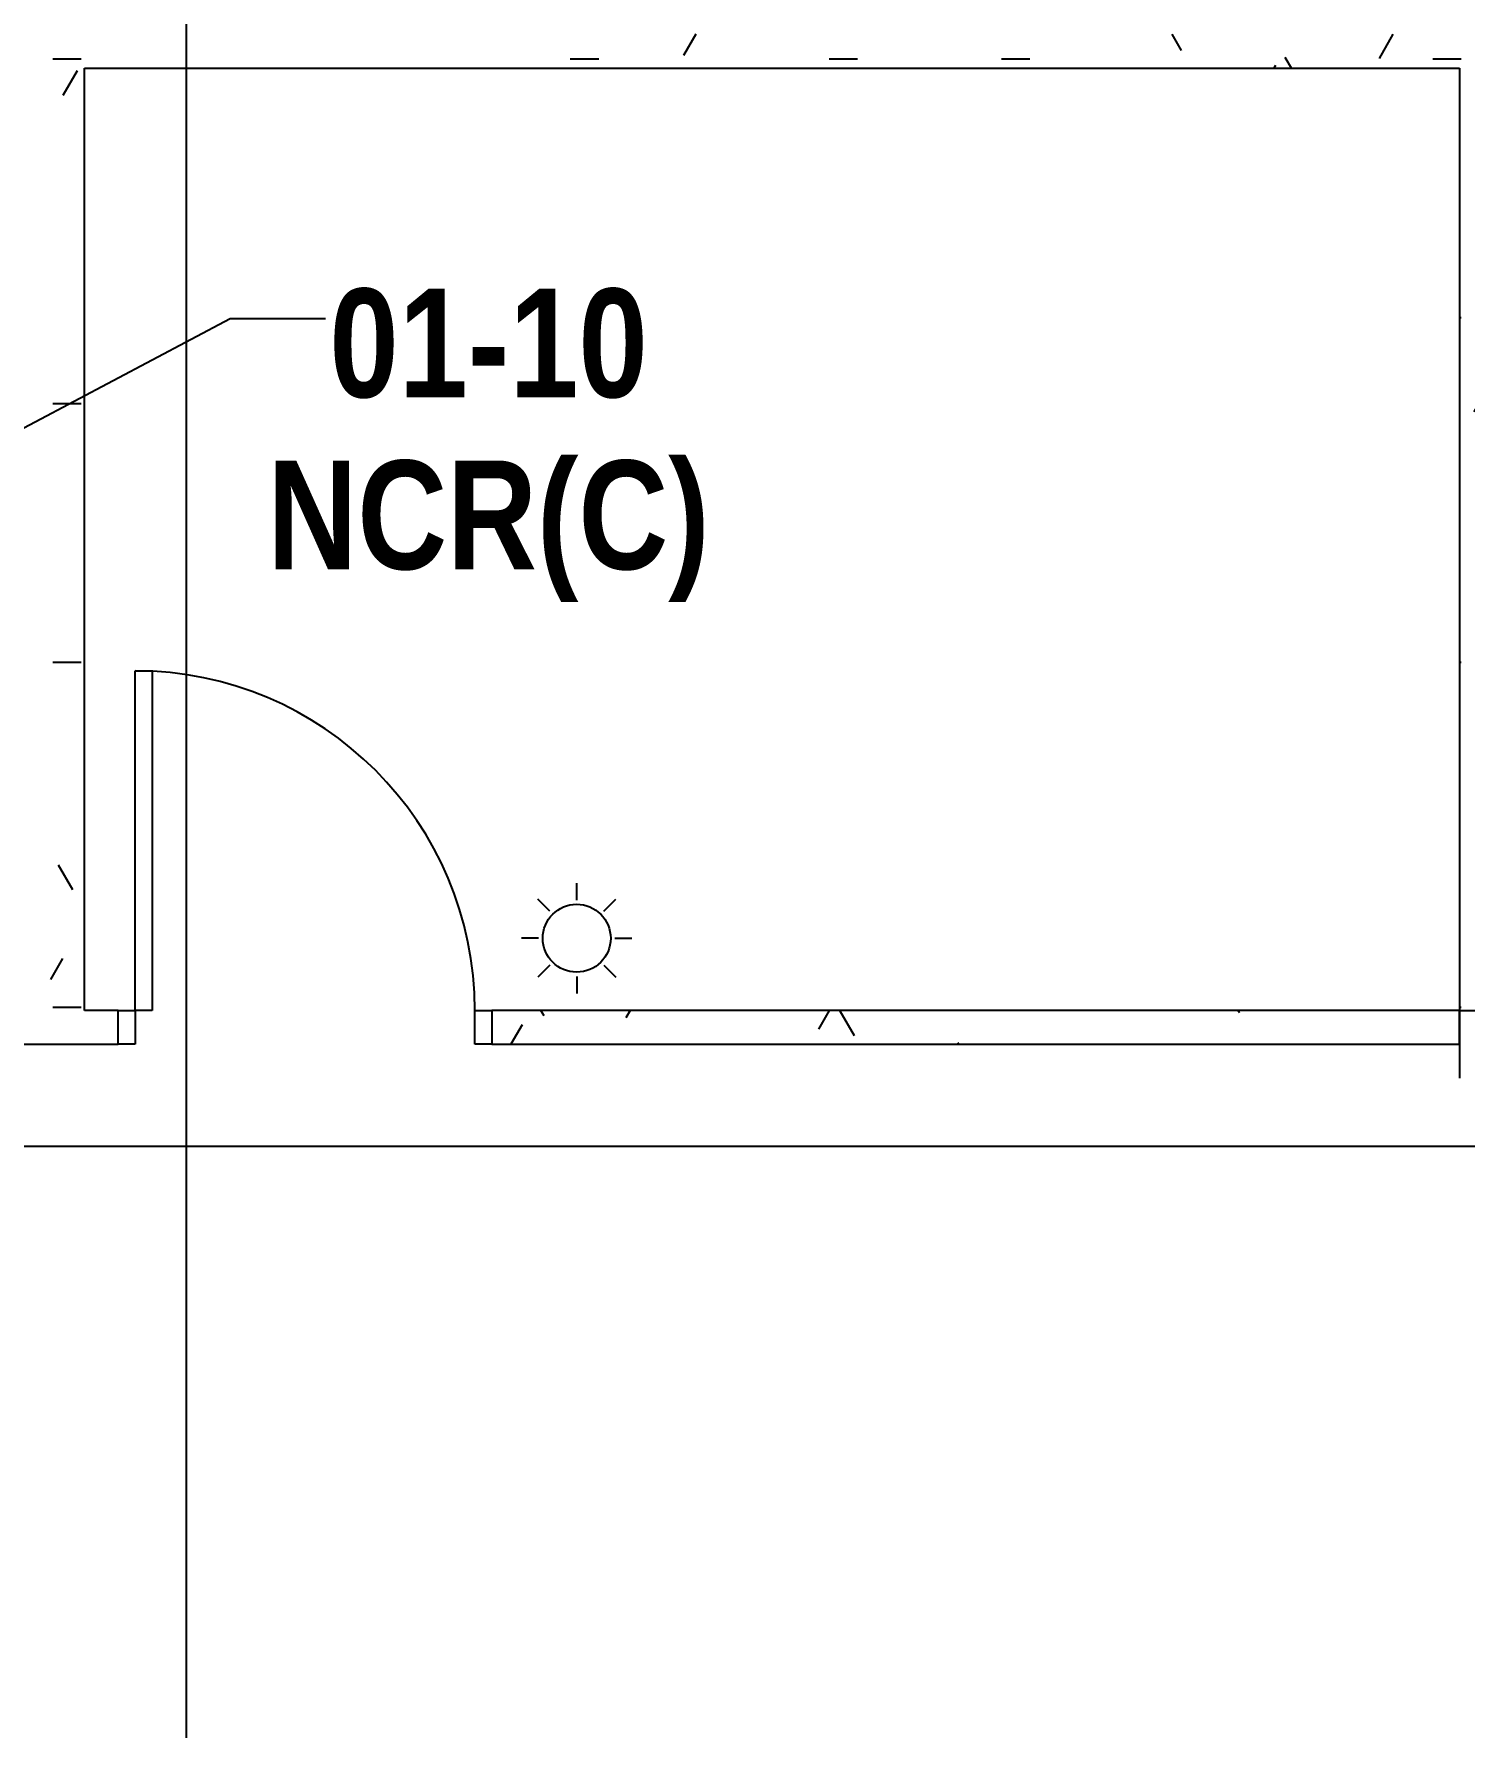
# Model space of a CAD drawing. Header units: millimetres. Extents: x -20146070 to 165023, y -3349561 to 35447.
# Drawn here: x -362119 to -357906, y -19394 to -14350 of the extents above; entities that cross this region are included whole.
import ezdxf
from ezdxf import colors
from ezdxf.entities.mleader import LeaderData, LeaderLine
from ezdxf.math import Vec2, Vec3

# ---------------------------------------------------------------- set-up
doc = ezdxf.new("R2010")
doc.units = ezdxf.units.MM
doc.header["$LTSCALE"] = 50
doc.linetypes.add('CONTINOUS', pattern=[0])
for name, color, linetype in [('BLK 2 - 1ST  2ND STOREY PLAN 031023$0$A-_DETA----_ED-2', 8, 'Continuous'), ('BLK 2 - 1ST  2ND STOREY PLAN 031023$0$A-_DOOR----_E', 8, 'Continuous'), ('BLK 2 - 1ST  2ND STOREY PLAN 031023$0$A-_DOOR----_E-1', 8, 'Continuous'), ('BLK 2 - 1ST  2ND STOREY PLAN 031023$0$A-_WALL----_E', 8, 'Continuous'), ('BLK 2 - 1ST  2ND STOREY PLAN 031023$0$A-_WALL----_H-1', 8, 'Continuous'), ('BLK 2 - 1ST  2ND STOREY PLAN 031023$0$A-_WALLPRTN_E-1', 8, 'Continuous'), ('BLK 2 - 1ST  2ND STOREY PLAN 031023$0$E-_FIREALAM_E-1', 8, 'Continuous'), ('BLK_2 - 1ST_2ND_STOREY_PLAN$0$A-_DOOR----_E', 8, 'Continuous'), ('BLK_2 - 1ST_2ND_STOREY_PLAN$0$A-_DOOR----_E-1', 8, 'Continuous'), ('BLK_2 - 1ST_2ND_STOREY_PLAN$0$A-_WALL----_E', 8, 'Continuous'), ('BLK_2 - 1ST_2ND_STOREY_PLAN$0$A-_WALL----_H-1', 8, 'Continuous'), ('BLK_2 - 1ST_2ND_STOREY_PLAN$0$A-_WALLPRTN_E-1', 8, 'Continuous'), ('M_FIREALAM-_E-', 10, 'Continuous'), ('NW_ARCHI RM NAME', 7, 'Continuous'), ('NW_GRID LINE', 8, 'Continuous')]:
    doc.layers.add(name, color=color, linetype=linetype)
doc.styles.add('Arial Narrow_B_1', font='ARIALNB.TTF', dxfattribs={"height": 500})
doc.styles.add('RomanS', font='romans__.ttf', dxfattribs={"width": 0.75, "height": 40})
doc.dimstyles.new('DI (MINI 100)', dxfattribs={"dimscale": 500, "dimtxt": 0.18, "dimasz": 0.02, "dimexe": 0.01, "dimexo": 0.01, "dimgap": 0.09, "dimtad": 0, "dimtih": 1, "dimtoh": 1, "dimdec": 0, "dimzin": 0, "dimdsep": 46, "dimtxsty": 'Standard', "dimblk": 'OBLIQUE', "dimcen": 0.09, "dimadec": 0, "dimazin": 0, "dimtfac": 1, "dimtdec": 0, "dimtofl": 0, "dimtmove": 2, "dimatfit": 3, "dimfxl": 1, "dimtolj": 1, "dimtzin": 0, "dimarcsym": 0})
pattern_1 = [(0, (-229985.17, 42727.71), (1016, 254), [83.82, -678.18, 83.82, -678.18, -4064]), (0, (-229985.17, 42727.71), (1016, 254), [-1524, 83.82, -1440.18, 83.82, -678.18, -1778]), (0, (-229985.17, 42727.71), (1016, 254), [-3810, 83.82, -424.18, 83.82, -1186.18]), (120, (-229604.17, 42854.71), (-727.97045, 752.8818), [83.82, -678.18, 83.82, -678.18, -4064]), (120, (-229604.17, 42854.71), (-727.97045, 752.8818), [-1524, 83.82, -1440.18, 83.82, -678.18, -1778]), (120, (-229604.17, 42854.71), (-727.97045, 752.8818), [-3810, 83.82, -424.18, 83.82, -1186.18]), (240, (-229477.17, 43362.71), (-288.02955, -1006.8818), [83.82, -678.18, 83.82, -678.18, -4064]), (240, (-229477.17, 43362.71), (-288.02955, -1006.8818), [-1524, 83.82, -1440.18, 83.82, -678.18, -1778]), (240, (-229477.17, 43362.71), (-288.02955, -1006.8818), [-3810, 83.82, -424.18, 83.82, -1186.18])]
pattern_2 = [(0, (-229985.17, 42727.71), (1016, 254), [83.82, -678.18, 83.82, -678.18, -4064]), (0, (-229985.17, 42727.71), (1016, 254), [-1524, 83.82, -1440.18, 83.82, -678.18, -1778]), (0, (-229985.17, 42727.71), (1016, 254), [-3810, 83.82, -424.18, 83.82, -1186.18]), (120, (-229604.17, 42854.71), (-727.97045, 752.8818), [83.82, -678.18, 83.82, -678.18, -4064]), (120, (-229604.17, 42854.71), (-727.97045, 752.8818), [-1524, 83.82, -1440.18, 83.82, -678.18, -1778]), (120, (-229604.17, 42854.71), (-727.97045, 752.8818), [-3810, 83.82, -424.18, 83.82, -1186.18]), (240, (-229477.17, 43362.71), (-288.02955, -1006.8818), [83.82, -678.18, 83.82, -678.18, -4064]), (240, (-229477.17, 43362.71), (-288.02955, -1006.8818), [-1524, 83.82, -1440.18, 83.82, -678.18, -1778]), (240, (-229477.17, 43362.71), (-288.02955, -1006.8818), [-3810, 83.82, -424.18, 83.82, -1186.18])]

# ---------------------------------------------------------------- blocks, each defined once
blk = doc.blocks.new('BLK 2 - 1ST  2ND STOREY PLAN 031023$0$IDA - F - Single - Swing - 1100L X 2200H - B2-TD01-3240952-BLK 2 1ST STOREY PLAN')
at = {"layer": 'BLK 2 - 1ST  2ND STOREY PLAN 031023$0$A-_DOOR----_E'}
for p, q in [((-550, 50), (-500, 50)), ((-550, -50), (-550, 50)), ((-500, 50), (-500, -50)), ((500, 50), (550, 50)), ((500, -50), (500, 50)), ((550, 50), (550, -50)), ((-500, -50), (-550, -50)), ((450, -50), (500, -50)), ((450, -1050), (450, -50)), ((500, -50), (500, -1050)), ((550, -50), (500, -50)), ((500, -1050), (450, -1050))]:
    blk.add_line(p, q, dxfattribs=at)
blk.add_arc((500, -50), 1000, 180, 270, dxfattribs=at)
blk = doc.blocks.new('BLK 2 - 1ST  2ND STOREY PLAN 031023$0$IDA - Strobe Light - IDA - Strobe Light-3509615-BLK 2 1ST STOREY PLAN')
at = {"layer": 'BLK 2 - 1ST  2ND STOREY PLAN 031023$0$A-_DETA----_ED-2'}
for p, q in [((0, 312.5), (0, 362.5)), ((-79.5, 279.5), (-114.9, 314.9)), ((79.5, 279.5), (114.9, 314.9)), ((-112.5, 200), (-162.5, 200)), ((112.5, 200), (162.5, 200)), ((-79.5, 120.5), (-114.9, 85.1)), ((79.5, 120.5), (114.9, 85.1)), ((0, 87.5), (0, 37.5))]:
    blk.add_line(p, q, dxfattribs=at)
blk.add_circle((0, 200), 100, dxfattribs=at)
blk = doc.blocks.new('BLK_2 - 1ST_2ND_STOREY_PLAN$0$IDA - F - Single - Swing - 1100L X 2200H - B2-TD01-3240952-BLK 2 1ST STOREY PLAN')
at = {"layer": 'BLK_2 - 1ST_2ND_STOREY_PLAN$0$A-_DOOR----_E'}
for p, q in [((-550, 50), (-500, 50)), ((-550, -50), (-550, 50)), ((-500, 50), (-500, -50)), ((500, 50), (550, 50)), ((500, -50), (500, 50)), ((550, 50), (550, -50)), ((-500, -50), (-550, -50)), ((450, -50), (500, -50)), ((450, -1050), (450, -50)), ((500, -50), (500, -1050)), ((550, -50), (500, -50)), ((500, -1050), (450, -1050))]:
    blk.add_line(p, q, dxfattribs=at)
blk.add_arc((500, -50), 1000, 180, 270, dxfattribs=at)
blk = doc.blocks.new('_Oblique')
at = {"color": 0, "linetype": 'ByBlock', "lineweight": -2}
blk.add_line((-0.5, -0.5), (0.5, 0.5), dxfattribs=at)
blk = doc.blocks.new('SMOKE')
at = {"color": 7, "linetype": 'CONTINOUS'}
ml = blk.add_multileader_mtext('Standard', dxfattribs=at)
ml.set_content('{\\fArial|b0|i0|c0|p34;S}', color=7, style='RomanS')
ml.set_leader_properties(color=10)
ml.build(insert=Vec2(0, 0))
ml.multileader.update_dxf_attribs({"dogleg_length": 3.34, "arrow_head_size": 171.1, "scale": 50})
ctx = ml.context
ctx.base_point, ctx.scale, ctx.char_height, ctx.arrow_head_size, ctx.landing_gap_size, ctx.plane_origin = Vec3(10040458.9, 1663039.1), 50, 256.669, 171.1, 171.1, Vec3(10036247.2, 1658323.4)
notes = []
notes.append((ctx, [(0, (0, 0, 0), (0, 0), (1, 0), 1, [])]))
ctx.mtext.insert, ctx.mtext.flow_direction = Vec3(10040630, 1663169.6), 5
for ctx, leaders in notes:
    for number, flags, end, landing, length, lines in leaders:
        leader = LeaderData()
        leader.index, (leader.has_last_leader_line, leader.has_dogleg_vector, leader.attachment_direction) = number, flags
        leader.last_leader_point, leader.dogleg_vector, leader.dogleg_length = Vec3(end), Vec3(landing), length
        for number, points, colour, breaks in lines:
            line = LeaderLine()
            line.index, line.vertices, line.color, line.breaks = number, Vec3.list(points), colors.encode_raw_color(colour), breaks
            leader.lines.append(line)
        ctx.leaders.append(leader)

msp = doc.modelspace()

# ---------------------------------------------------------------- hatches: boundary and pattern name
at = {"layer": 'BLK 2 - 1ST  2ND STOREY PLAN 031023$0$A-_WALL----_H-1'}
h = msp.add_hatch(dxfattribs=at)
h.set_pattern_fill('FP_3', color=256, style=0, pattern_type=2)
h.set_pattern_definition(pattern_1)
h.paths.add_polyline_path([(-360571.5, -14449.7), (-360471.5, -14449.7), (-360471.5, -6424.7), (-360571.5, -6424.7), (-360571.5, -14349.7)])
h = msp.add_hatch(dxfattribs=at)
h.set_pattern_fill('FP_3', color=256, style=0, pattern_type=2)
h.set_pattern_definition(pattern_1)
h.paths.add_polyline_path([(-360571.5, -14449.7), (-360571.5, -14349.7), (-362071.5, -14349.7), (-362071.5, -14449.7), (-361871.5, -14449.7)])
h = msp.add_hatch(dxfattribs=at)
h.set_pattern_fill('FP_3', color=256, style=0, pattern_type=2)
h.set_pattern_definition(pattern_1)
h.paths.add_polyline_path([(-354364.5, -14449.7), (-354346.5, -14449.7), (-354346.5, -14349.7), (-360471.5, -14349.7), (-360471.5, -14449.7), (-355437.8, -14449.7)])
h = msp.add_hatch(dxfattribs=at)
h.set_pattern_fill('FP_3', color=256, style=0, pattern_type=2)
h.set_pattern_definition(pattern_1)
h.paths.add_polyline_path([(-361971.5, -17224.7), (-361971.5, -14449.7), (-362071.5, -14449.7), (-362071.5, -17224.7)])
h = msp.add_hatch(dxfattribs=at)
h.set_pattern_fill('FP_3', color=256, style=0, pattern_type=2)
h.set_pattern_definition(pattern_1)
h.paths.add_polyline_path([(-357821.5, -17224.7), (-357821.5, -14449.7), (-357921.5, -14449.7), (-357921.5, -17224.7)])
h = msp.add_hatch(dxfattribs=at)
h.set_pattern_fill('FP_3', color=256, style=0, pattern_type=2)
h.set_pattern_definition(pattern_1)
h.paths.add_polyline_path([(-357921.5, -17324.7), (-357921.5, -17224.7), (-360771.5, -17224.7), (-360771.5, -17324.7), (-357931.8, -17324.7)])
h.paths.add_polyline_path([(-361877.4, -17324.7), (-361871.5, -17324.7), (-361871.5, -17224.7), (-365471.5, -17224.7), (-365471.5, -17324.7), (-364816.1, -17324.7)])
at = {"layer": 'BLK_2 - 1ST_2ND_STOREY_PLAN$0$A-_WALL----_H-1'}
h = msp.add_hatch(dxfattribs=at)
h.set_pattern_fill('FP_3', color=256, style=0, pattern_type=2)
h.set_pattern_definition(pattern_2)
h.paths.add_polyline_path([(-360571.5, -14449.7), (-360471.5, -14449.7), (-360471.5, -6424.7), (-360571.5, -6424.7), (-360571.5, -14349.7)])
h = msp.add_hatch(dxfattribs=at)
h.set_pattern_fill('FP_3', color=256, style=0, pattern_type=2)
h.set_pattern_definition(pattern_2)
h.paths.add_polyline_path([(-360571.5, -14449.7), (-360571.5, -14349.7), (-362071.5, -14349.7), (-362071.5, -14449.7), (-361871.5, -14449.7)])
h = msp.add_hatch(dxfattribs=at)
h.set_pattern_fill('FP_3', color=256, style=0, pattern_type=2)
h.set_pattern_definition(pattern_2)
h.paths.add_polyline_path([(-354364.5, -14449.7), (-354346.5, -14449.7), (-354346.5, -14349.7), (-360471.5, -14349.7), (-360471.5, -14449.7), (-355437.8, -14449.7)])
h = msp.add_hatch(dxfattribs=at)
h.set_pattern_fill('FP_3', color=256, style=0, pattern_type=2)
h.set_pattern_definition(pattern_2)
h.paths.add_polyline_path([(-361971.5, -17224.7), (-361971.5, -14449.7), (-362071.5, -14449.7), (-362071.5, -17224.7)])
h = msp.add_hatch(dxfattribs=at)
h.set_pattern_fill('FP_3', color=256, style=0, pattern_type=2)
h.set_pattern_definition(pattern_2)
h.paths.add_polyline_path([(-357821.5, -17224.7), (-357821.5, -14449.7), (-357921.5, -14449.7), (-357921.5, -17224.7)])
h = msp.add_hatch(dxfattribs=at)
h.set_pattern_fill('FP_3', color=256, style=0, pattern_type=2)
h.set_pattern_definition(pattern_2)
h.paths.add_polyline_path([(-357921.5, -17324.7), (-357921.5, -17224.7), (-360771.5, -17224.7), (-360771.5, -17324.7), (-357931.8, -17324.7)])
h.paths.add_polyline_path([(-361877.4, -17324.7), (-361871.5, -17324.7), (-361871.5, -17224.7), (-365471.5, -17224.7), (-365471.5, -17324.7), (-364816.1, -17324.7)])

# ---------------------------------------------------------------- linework, layer by layer
at = {"layer": 'BLK 2 - 1ST  2ND STOREY PLAN 031023$0$A-_WALL----_E'}
for p, q in [((-357921.5, -17224.7), (-357821.5, -17224.7)), ((-357921.5, -17224.7), (-357921.5, -17274.7)), ((-357921.5, -17274.7), (-357921.5, -17224.7)), ((-357921.5, -17274.7), (-357921.5, -17324.7)), ((-357921.5, -17324.7), (-357921.5, -17274.7))]:
    msp.add_line(p, q, dxfattribs=at)
at = {"layer": 'BLK 2 - 1ST  2ND STOREY PLAN 031023$0$A-_WALLPRTN_E-1'}
for p, q in [((-361971.5, -17224.7), (-361971.5, -14449.7)), ((-361971.5, -14449.7), (-360571.5, -14449.7)), ((-360571.5, -14449.7), (-357921.5, -14449.7)), ((-357921.5, -14449.7), (-357921.5, -17224.7)), ((-361871.5, -17224.7), (-361971.5, -17224.7)), ((-361871.5, -17324.7), (-361871.5, -17224.7)), ((-357921.5, -17224.7), (-360771.5, -17224.7)), ((-360771.5, -17224.7), (-360771.5, -17324.7)), ((-365471.5, -17324.7), (-361871.5, -17324.7)), ((-360771.5, -17324.7), (-357921.5, -17324.7)), ((-357921.5, -17324.7), (-357921.5, -17424.7))]:
    msp.add_line(p, q, dxfattribs=at)
at = {"layer": 'BLK_2 - 1ST_2ND_STOREY_PLAN$0$A-_WALL----_E'}
for p, q in [((-357921.5, -17224.7), (-357821.5, -17224.7)), ((-357921.5, -17224.7), (-357921.5, -17274.7)), ((-357921.5, -17274.7), (-357921.5, -17224.7)), ((-357921.5, -17274.7), (-357921.5, -17324.7)), ((-357921.5, -17324.7), (-357921.5, -17274.7))]:
    msp.add_line(p, q, dxfattribs=at)
at = {"layer": 'BLK_2 - 1ST_2ND_STOREY_PLAN$0$A-_WALLPRTN_E-1'}
for p, q in [((-361971.5, -17224.7), (-361971.5, -14449.7)), ((-361971.5, -14449.7), (-360571.5, -14449.7)), ((-360571.5, -14449.7), (-357921.5, -14449.7)), ((-357921.5, -14449.7), (-357921.5, -17224.7)), ((-361871.5, -17224.7), (-361971.5, -17224.7)), ((-361871.5, -17324.7), (-361871.5, -17224.7)), ((-357921.5, -17224.7), (-360771.5, -17224.7)), ((-360771.5, -17224.7), (-360771.5, -17324.7)), ((-365471.5, -17324.7), (-361871.5, -17324.7)), ((-360771.5, -17324.7), (-357921.5, -17324.7)), ((-357921.5, -17324.7), (-357921.5, -17424.7))]:
    msp.add_line(p, q, dxfattribs=at)
at = {"layer": 'NW_GRID LINE'}
for p, q in [((-361671.5, -1226.2), (-361671.5, -19366.9)), ((-370177.9, -17624.7), (-351318, -17624.7))]:
    msp.add_line(p, q, dxfattribs=at)

# ---------------------------------------------------------------- block references
at = {"layer": 'BLK 2 - 1ST  2ND STOREY PLAN 031023$0$A-_DOOR----_E-1', "rotation": 180}
msp.add_blockref('BLK 2 - 1ST  2ND STOREY PLAN 031023$0$IDA - F - Single - Swing - 1100L X 2200H - B2-TD01-3240952-BLK 2 1ST STOREY PLAN', (-361321.5, -17274.7), dxfattribs=at)
at = {"layer": 'BLK 2 - 1ST  2ND STOREY PLAN 031023$0$E-_FIREALAM_E-1'}
msp.add_blockref('BLK 2 - 1ST  2ND STOREY PLAN 031023$0$IDA - Strobe Light - IDA - Strobe Light-3509615-BLK 2 1ST STOREY PLAN', (-360521.5, -17212.2), dxfattribs=at)
at = {"layer": 'BLK_2 - 1ST_2ND_STOREY_PLAN$0$A-_DOOR----_E-1', "rotation": 180}
msp.add_blockref('BLK_2 - 1ST_2ND_STOREY_PLAN$0$IDA - F - Single - Swing - 1100L X 2200H - B2-TD01-3240952-BLK 2 1ST STOREY PLAN', (-361321.5, -17274.7), dxfattribs=at)
at = {"layer": 'M_FIREALAM-_E-'}
for p, xscale, yscale, zscale in [((-12842896.3, -2136319.2), 1.28, 1.28, 1.28), ((-13209527.3, -2137019.4), 1.28, 1.28, 1.28), ((-12837356.5, -2137100.4), 1.28, 1.28, 1.28), ((-12842882.2, -2139119.2), 1.28, 1.28, 1.28), ((-12837356.5, -2141062.9), 1.28, 1.28, 1.28), ((-13209538.6, -2141143.9), 1.28, 1.28, 1.28), ((-13213677.1, -2141531.7), 1.28, 1.28, 1.28), ((-12844197.6, -2141531.7), 1.28, 1.28, 1.28), ((-12841946.4, -2141531.7), 1.28, 1.28, 1.28), ((-10273997.7, -1718610.1), 1.024, 1.024, 1.024), ((-10272498.3, -1718640.4), 1.024, 1.024, 1.024), ((-13016264.7, -2148128.1), 1.28, 1.28, 1.28)]:
    msp.add_blockref('SMOKE', p, dxfattribs=dict(at, xscale=xscale, yscale=yscale, zscale=zscale))

# ---------------------------------------------------------------- texts
at = {"layer": 'NW_ARCHI RM NAME', "insert": (-360781, -16021.8), "char_height": 320, "width": 2415, "attachment_point": 8, "line_spacing_factor": 0.949189, "style": 'Arial Narrow_B_1'}
msp.add_mtext('\\pt2032,4064,6096,8128,10160,12192,14224,16256,18288,20320,22352,24384,26416,28448,30480,32512,34544,36576,38608,40640,42672,44704,46736,48768,50800,52832,54864,56896,58928,60960,62992,65024;01-10\\PNCR(C)', dxfattribs=at)

# ---------------------------------------------------------------- leaders
at = {"layer": 'NW_ARCHI RM NAME'}
msp.add_leader([(-362449.5, -15667.8), (-361541.6, -15186.9), (-361261.4, -15186.9)], dimstyle='DI (MINI 100)', override={"dimasz": 0.2, "dimgap": 0.09, "dimtad": 0, "dimldrblk": 'Dot'}, dxfattribs=at)

doc.saveas('drawing.dxf')
